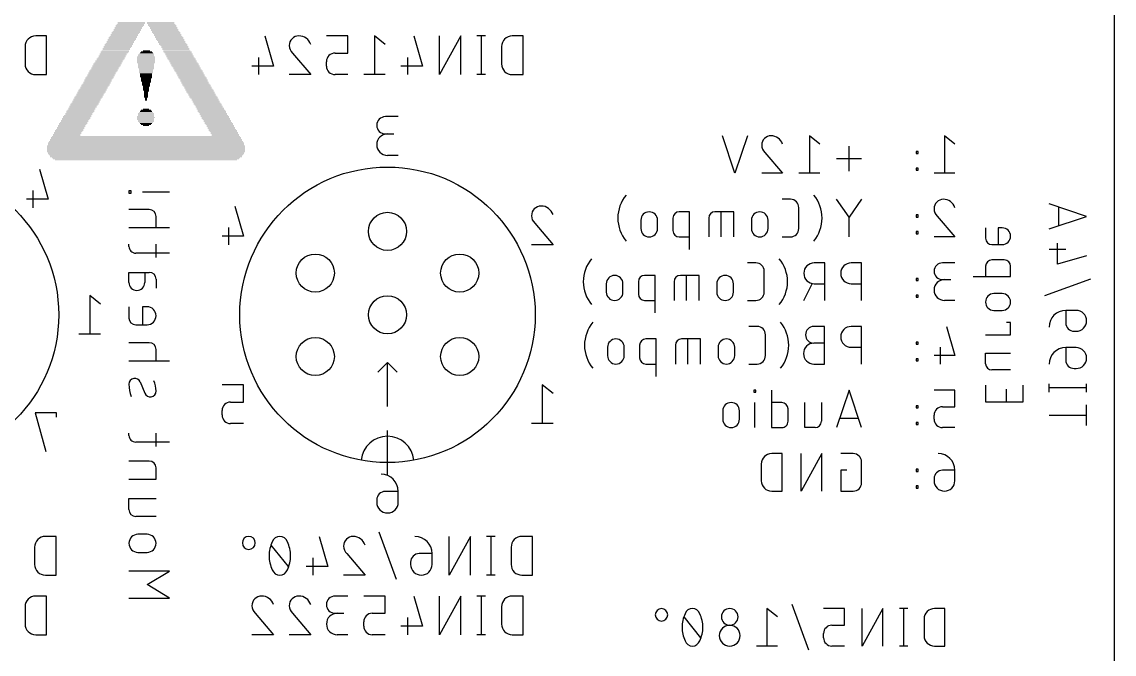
# Model space of a CAD drawing. Extents: x 0 to 83, y 0 to 84.2.
# Drawn here: x 37.15 to 83, y 21.76 to 48.29 of the extents above; entities that cross this region are included whole.
import ezdxf

# ---------------------------------------------------------------- set-up
doc = ezdxf.new("R2010")
doc.units = 0
for name, color, linetype in [('20', 30, 'CONTINUOUS'), ('22', 140, 'CONTINUOUS'), ('26', 253, 'CONTINUOUS')]:
    doc.layers.add(name, color=color, linetype=linetype)

# ---------------------------------------------------------------- blocks, each defined once
blk = doc.blocks.new('RECT')
blk.add_solid([(-0.5, -0.5), (0.5, -0.5), (-0.5, 0.5), (0.5, 0.5)])

msp = doc.modelspace()

# ---------------------------------------------------------------- linework, layer by layer
at = {"layer": '20'}
msp.add_line((83, 74), (83, 0), dxfattribs=at)
for centre in [(52.5, 39.5), (49.469, 37.75), (55.531, 37.75), (52.5, 36), (49.469, 34.25), (55.531, 34.25)]:
    msp.add_circle(centre, 0.8, dxfattribs=at)
at = {"layer": '22'}
for p, q in [((52.9516, 44.3128), (52.4097, 44.3128)), ((52.4097, 43.5903), (52.7709, 43.5903)), ((52.9516, 42.6872), (52.5, 42.6872)), ((37.8903, 42.1128), (38.2516, 40.8484)), ((38.2516, 40.8484), (37.3484, 40.8484)), ((37.6194, 41.2097), (37.6194, 40.4872)), ((46.0953, 40.5628), (46.4566, 39.2984)), ((45.8244, 39.6597), (45.8244, 38.9372)), ((58.6789, 39.8403), (59.4466, 38.9372)), ((46.4566, 39.2984), (45.5534, 39.2984)), ((59.4466, 38.9372), (58.5434, 38.9372)), ((40.4516, 36.4516), (40, 36.8128)), ((40, 36.8128), (40, 35.1872)), ((40.4516, 35.1872), (39.5484, 35.1872)), ((52.5, 34), (52.1, 33.6)), ((52.5, 32.15), (52.5, 34)), ((52.5, 34), (52.9, 33.6)), ((46.4566, 33.0628), (45.5534, 33.0628)), ((46.4566, 32.3403), (46.4566, 33.0628)), ((59.4466, 32.7016), (58.995, 33.0628)), ((58.995, 33.0628), (58.995, 31.4372)), ((45.9147, 32.3403), (46.4566, 32.3403)), ((38.6116, 31.8928), (37.7084, 31.8928)), ((37.7084, 31.8928), (38.16, 30.2672)), ((38.6116, 31.7122), (38.6116, 31.8928)), ((45.5534, 31.7984), (45.5534, 31.9791)), ((46.4566, 31.4372), (45.9147, 31.4372)), ((59.4466, 31.4372), (58.5434, 31.4372)), ((52.5, 29.3), (52.5, 31.15)), ((52.9516, 28.5903), (52.4097, 28.5903)), ((52.9516, 28.1388), (52.9516, 28.5903)), ((52.0484, 28.2291), (52.0484, 28.1388))]:
    msp.add_line(p, q, dxfattribs=at)
for centre in [(32.5, 36), (52.5, 36)]:
    msp.add_circle(centre, 6.2, dxfattribs=at)
for centre, radius, start, end in [((52.4097, 43.9516), 0.3612, 90, 270), ((52.5, 43.1388), 0.4516, 90, 270), ((58.9498, 40.1564), 0.4064, 90, 180), ((58.9498, 40.0407), 0.5221, 17.9446, 90.0001), ((58.98, 40.1564), 0.4365, 180.0001, 226.3965), ((45.9147, 31.9791), 0.3612, 90, 180), ((45.9147, 31.7984), 0.3612, 180, 270), ((52.5, 29.8), 1.1045, 5.1944, 174.8056), ((52.2291, 28.5903), 0.7225, 0, 90), ((52.4097, 28.2291), 0.3612, 90, 180), ((52.5, 28.1388), 0.4516, 180, 0)]:
    msp.add_arc(centre, radius, start, end, dxfattribs=at)
at = {"layer": '26'}
for p, q in [((38.188, 47.7018), (37.7365, 47.7018)), ((38.188, 46.0762), (38.188, 47.7018)), ((47.3539, 47.7018), (47.7151, 46.4374)), ((50.8413, 47.7018), (49.9382, 47.7018)), ((50.8413, 46.9793), (50.8413, 47.7018)), ((52.4045, 47.3406), (51.9529, 47.7018)), ((51.9529, 47.7018), (51.9529, 46.0762)), ((53.6063, 47.7018), (53.9676, 46.4374)), ((55.5828, 47.7018), (54.6797, 46.0762)), ((54.6797, 46.0762), (54.6797, 47.7018)), ((55.5828, 46.0762), (55.5828, 47.7018)), ((56.6145, 47.7018), (56.2532, 47.7018)), ((56.4339, 47.7018), (56.4339, 46.0762)), ((58.188, 47.7018), (57.7365, 47.7018)), ((58.188, 46.0762), (58.188, 47.7018)), ((37.2849, 47.2502), (37.2849, 46.5278)), ((57.2849, 47.2502), (57.2849, 46.5278)), ((47.0829, 46.7987), (47.0829, 46.0762)), ((48.5106, 46.9793), (49.2782, 46.0762)), ((50.2995, 46.9793), (50.8413, 46.9793)), ((53.3354, 46.7987), (53.3354, 46.0762)), ((47.7151, 46.4374), (46.812, 46.4374)), ((49.9382, 46.4374), (49.9382, 46.6181)), ((53.9676, 46.4374), (53.0645, 46.4374)), ((37.7365, 46.0762), (38.188, 46.0762)), ((49.2782, 46.0762), (48.3751, 46.0762)), ((50.8413, 46.0762), (50.2995, 46.0762)), ((52.4045, 46.0762), (51.5014, 46.0762)), ((56.6145, 46.0762), (56.2532, 46.0762)), ((57.7365, 46.0762), (58.188, 46.0762)), ((67.0799, 41.9366), (66.555, 43.5114)), ((67.0799, 41.9366), (66.555, 43.5114)), ((67.6048, 43.5114), (67.0799, 41.9366)), ((67.6048, 43.5114), (67.0799, 41.9366)), ((70.6436, 43.1614), (70.2061, 43.5114)), ((70.2061, 43.5114), (70.2061, 41.9366)), ((70.6436, 43.1614), (70.2061, 43.5114)), ((70.2061, 43.5114), (70.2061, 41.9366)), ((76.3137, 43.1614), (75.8763, 43.5114)), ((75.8763, 43.5114), (75.8763, 41.9366)), ((68.3368, 42.8115), (69.0805, 41.9366)), ((68.3368, 42.8115), (69.0805, 41.9366)), ((71.8735, 42.0241), (71.8735, 43.074)), ((71.8735, 42.0241), (71.8735, 43.074)), ((74.7737, 42.8552), (74.6863, 42.8552)), ((74.6863, 42.8552), (74.6863, 42.7677)), ((74.6863, 42.7677), (74.7737, 42.7677)), ((74.7737, 42.7677), (74.7737, 42.8552)), ((72.3984, 42.549), (71.3485, 42.549)), ((72.3984, 42.549), (71.3485, 42.549)), ((69.0805, 41.9366), (68.2056, 41.9366)), ((69.0805, 41.9366), (68.2056, 41.9366)), ((70.6436, 41.9366), (69.7687, 41.9366)), ((70.6436, 41.9366), (69.7687, 41.9366)), ((74.7737, 42.1553), (74.6863, 42.1553)), ((74.6863, 42.1553), (74.6863, 42.0678)), ((74.6863, 42.0678), (74.7737, 42.0678)), ((74.7737, 42.0678), (74.7737, 42.1553)), ((76.3137, 41.9366), (75.4389, 41.9366)), ((41.7436, 41.2001), (41.6491, 41.2001)), ((41.6491, 41.2001), (41.6491, 41.1056)), ((41.6491, 41.1056), (41.7436, 41.1056)), ((41.7436, 41.1056), (41.7436, 41.2001)), ((42.2164, 41.1528), (43.3509, 41.1528)), ((69.4126, 40.8444), (69.0627, 40.8444)), ((69.4126, 40.8444), (69.0627, 40.8444)), ((71.8735, 40.1007), (71.3485, 40.8444)), ((71.8735, 40.1007), (71.3485, 40.8444)), ((72.3984, 40.8444), (71.8735, 40.1007)), ((72.3984, 40.8444), (71.8735, 40.1007)), ((42.5, 40.4143), (41.6491, 40.4143)), ((69.7626, 39.6196), (69.7626, 40.4944)), ((69.7626, 39.6196), (69.7626, 40.4944)), ((81.8434, 40.1246), (80.2686, 40.6495)), ((81.8434, 40.1246), (80.2686, 40.6495)), ((80.6623, 40.5183), (80.6623, 39.7309)), ((80.6623, 40.5183), (80.6623, 39.7309)), ((42.7836, 39.658), (42.7836, 40.1307)), ((63.1348, 39.9695), (63.1348, 39.6196)), ((63.1348, 39.9695), (63.1348, 39.6196)), ((63.8347, 39.6196), (63.8347, 39.9695)), ((63.8347, 39.6196), (63.8347, 39.9695)), ((64.4807, 40.057), (64.4807, 39.5321)), ((64.4807, 40.057), (64.4807, 39.5321)), ((65.1806, 40.3195), (64.7431, 40.3195)), ((65.1806, 40.3195), (64.7431, 40.3195)), ((65.1806, 38.7447), (65.1806, 40.3195)), ((65.1806, 38.7447), (65.1806, 40.3195)), ((65.9818, 40.057), (65.9818, 39.2696)), ((65.9818, 40.057), (65.9818, 39.2696)), ((67.0317, 40.3195), (66.2443, 40.3195)), ((67.0317, 40.3195), (66.2443, 40.3195)), ((66.5068, 39.2696), (66.5068, 40.3195)), ((66.5068, 39.2696), (66.5068, 40.3195)), ((67.0317, 39.2696), (67.0317, 40.3195)), ((67.0317, 39.2696), (67.0317, 40.3195)), ((67.772, 39.9695), (67.772, 39.6196)), ((67.772, 39.9695), (67.772, 39.6196)), ((68.4719, 39.6196), (68.4719, 39.9695)), ((68.4719, 39.6196), (68.4719, 39.9695)), ((71.8735, 39.2696), (71.8735, 40.1007)), ((71.8735, 39.2696), (71.8735, 40.1007)), ((74.7737, 40.1882), (74.6863, 40.1882)), ((74.6863, 40.1882), (74.6863, 40.1007)), ((74.6863, 40.1007), (74.7737, 40.1007)), ((74.7737, 40.1007), (74.7737, 40.1882)), ((75.5701, 40.1445), (76.3137, 39.2696)), ((80.2686, 39.5997), (81.8434, 40.1246)), ((80.2686, 39.5997), (81.8434, 40.1246)), ((41.6491, 39.658), (43.3509, 39.658)), ((74.7737, 39.4883), (74.6863, 39.4883)), ((74.6863, 39.4883), (74.6863, 39.4008)), ((74.7737, 39.4008), (74.7737, 39.4883)), ((77.6016, 39.6484), (77.6016, 39.211)), ((77.6016, 39.6484), (77.6016, 39.211)), ((78.3015, 39.6484), (78.1265, 39.6484)), ((78.1265, 39.6484), (78.1265, 38.9485)), ((78.3015, 39.6484), (78.1265, 39.6484)), ((78.1265, 39.6484), (78.1265, 38.9485)), ((64.7431, 39.2696), (65.1806, 39.2696)), ((64.7431, 39.2696), (65.1806, 39.2696)), ((69.0627, 39.2696), (69.4126, 39.2696)), ((69.0627, 39.2696), (69.4126, 39.2696)), ((74.6863, 39.4008), (74.7737, 39.4008)), ((76.3137, 39.2696), (75.4389, 39.2696)), ((80.6186, 38.124), (80.6186, 38.9989)), ((80.6186, 38.124), (80.6186, 38.9989)), ((41.6491, 38.8707), (41.6491, 38.9652)), ((43.3509, 38.5871), (41.9327, 38.5871)), ((42.7836, 38.398), (42.7836, 38.9652)), ((77.8641, 38.9485), (78.3015, 38.9485)), ((77.8641, 38.9485), (78.3015, 38.9485)), ((80.9685, 38.7364), (80.2686, 38.7364)), ((80.9685, 38.7364), (80.2686, 38.7364)), ((67.9624, 38.1774), (67.6124, 38.1774)), ((67.9624, 38.1774), (67.6124, 38.1774)), ((70.8496, 38.1774), (70.4122, 38.1774)), ((70.8496, 38.1774), (70.4122, 38.1774)), ((70.8496, 36.6026), (70.8496, 38.1774)), ((70.8496, 36.6026), (70.8496, 38.1774)), ((72.3984, 38.1774), (71.961, 38.1774)), ((72.3984, 38.1774), (71.961, 38.1774)), ((72.3984, 36.6026), (72.3984, 38.1774)), ((72.3984, 36.6026), (72.3984, 38.1774)), ((76.3137, 38.1774), (75.7888, 38.1774)), ((78.389, 38.3025), (77.8641, 38.3025)), ((78.389, 38.3025), (77.8641, 38.3025)), ((81.8434, 38.474), (80.6186, 38.124)), ((81.8434, 38.474), (80.6186, 38.124)), ((41.6491, 37.3556), (41.6491, 37.781)), ((41.6491, 37.781), (42.5, 37.781)), ((42.3109, 37.781), (42.3109, 37.3556)), ((63.7303, 37.6525), (63.2929, 37.6525)), ((63.7303, 37.6525), (63.2929, 37.6525)), ((63.7303, 36.0777), (63.7303, 37.6525)), ((63.7303, 36.0777), (63.7303, 37.6525)), ((65.5814, 37.6525), (64.794, 37.6525)), ((65.5814, 37.6525), (64.794, 37.6525)), ((65.0565, 36.6026), (65.0565, 37.6525)), ((65.0565, 36.6026), (65.0565, 37.6525)), ((65.5814, 36.6026), (65.5814, 37.6525)), ((65.5814, 36.6026), (65.5814, 37.6525)), ((68.3123, 36.9526), (68.3123, 37.8274)), ((68.3123, 36.9526), (68.3123, 37.8274)), ((77.0767, 37.6026), (78.6515, 37.6026)), ((77.0767, 37.6026), (78.6515, 37.6026)), ((77.6016, 38.0401), (77.6016, 37.6026)), ((77.6016, 38.0401), (77.6016, 37.6026)), ((78.6515, 37.6026), (78.6515, 38.0401)), ((78.6515, 37.6026), (78.6515, 38.0401)), ((42.7836, 37.4974), (42.7836, 37.1192)), ((61.6845, 37.3025), (61.6845, 36.9526)), ((61.6845, 37.3025), (61.6845, 36.9526)), ((62.3844, 36.9526), (62.3844, 37.3025)), ((62.3844, 36.9526), (62.3844, 37.3025)), ((63.0304, 37.39), (63.0304, 36.8651)), ((63.0304, 37.39), (63.0304, 36.8651)), ((64.5316, 37.39), (64.5316, 36.6026)), ((64.5316, 37.39), (64.5316, 36.6026)), ((66.3218, 37.3025), (66.3218, 36.9526)), ((66.3218, 37.3025), (66.3218, 36.9526)), ((67.0217, 36.9526), (67.0217, 37.3025)), ((67.0217, 36.9526), (67.0217, 37.3025)), ((69.9748, 36.6026), (70.3247, 37.3025)), ((69.9748, 36.6026), (70.3247, 37.3025)), ((70.4122, 37.3025), (70.8496, 37.3025)), ((70.4122, 37.3025), (70.8496, 37.3025)), ((71.961, 37.3025), (72.3984, 37.3025)), ((71.961, 37.3025), (72.3984, 37.3025)), ((74.7737, 37.5212), (74.6863, 37.5212)), ((74.6863, 37.5212), (74.6863, 37.4337)), ((74.6863, 37.4337), (74.7737, 37.4337)), ((74.7737, 37.4337), (74.7737, 37.5212)), ((75.7888, 37.4775), (76.1388, 37.4775)), ((80.0936, 36.8047), (82.0184, 37.5046)), ((80.0936, 36.8047), (82.0184, 37.5046)), ((74.7737, 36.8213), (74.6863, 36.8213)), ((74.6863, 36.8213), (74.6863, 36.7338)), ((74.6863, 36.7338), (74.7737, 36.7338)), ((74.7737, 36.7338), (74.7737, 36.8213)), ((78.3015, 36.8869), (77.9516, 36.8869)), ((78.3015, 36.8869), (77.9516, 36.8869)), ((41.6491, 36.3384), (41.6491, 35.8657)), ((42.4055, 36.3384), (42.2164, 36.3384)), ((42.2164, 36.3384), (42.2164, 35.582)), ((63.2929, 36.6026), (63.7303, 36.6026)), ((63.2929, 36.6026), (63.7303, 36.6026)), ((67.6124, 36.6026), (67.9624, 36.6026)), ((67.6124, 36.6026), (67.9624, 36.6026)), ((76.3137, 36.6026), (75.8763, 36.6026)), ((77.9516, 36.187), (78.3015, 36.187)), ((77.9516, 36.187), (78.3015, 36.187)), ((80.9685, 36.1853), (80.9685, 35.6604)), ((81.406, 36.1853), (80.9685, 36.1853)), ((80.9685, 36.1853), (80.9685, 35.6604)), ((81.406, 36.1853), (80.9685, 36.1853)), ((41.9327, 35.582), (42.4055, 35.582)), ((68.0145, 35.5104), (67.6645, 35.5104)), ((68.0145, 35.5104), (67.6645, 35.5104)), ((70.8353, 35.5104), (70.3978, 35.5104)), ((70.8353, 35.5104), (70.3978, 35.5104)), ((70.8353, 33.9356), (70.8353, 35.5104)), ((70.8353, 33.9356), (70.8353, 35.5104)), ((72.3984, 35.5104), (71.961, 35.5104)), ((72.3984, 35.5104), (71.961, 35.5104)), ((72.3984, 33.9356), (72.3984, 35.5104)), ((72.3984, 33.9356), (72.3984, 35.5104)), ((75.9638, 35.5104), (76.3137, 34.2856)), ((78.6515, 35.6801), (78.4765, 35.6801)), ((78.6515, 35.6801), (78.4765, 35.6801)), ((78.6515, 35.1551), (78.6515, 35.6801)), ((78.6515, 35.1551), (78.6515, 35.6801)), ((81.3185, 35.3104), (81.406, 35.3104)), ((81.3185, 35.3104), (81.406, 35.3104)), ((63.7824, 34.9855), (63.345, 34.9855)), ((63.7824, 34.9855), (63.345, 34.9855)), ((63.7824, 33.4107), (63.7824, 34.9855)), ((63.7824, 33.4107), (63.7824, 34.9855)), ((65.6335, 34.9855), (64.8461, 34.9855)), ((65.6335, 34.9855), (64.8461, 34.9855)), ((65.1086, 33.9356), (65.1086, 34.9855)), ((65.1086, 33.9356), (65.1086, 34.9855)), ((65.6335, 33.9356), (65.6335, 34.9855)), ((65.6335, 33.9356), (65.6335, 34.9855)), ((68.3644, 34.2856), (68.3644, 35.1604)), ((68.3644, 34.2856), (68.3644, 35.1604)), ((74.7737, 34.8542), (74.6863, 34.8542)), ((74.6863, 34.8542), (74.6863, 34.7667)), ((74.7737, 34.7667), (74.7737, 34.8542)), ((77.6016, 35.1551), (78.6515, 35.1551)), ((77.6016, 35.1551), (78.6515, 35.1551)), ((42.5, 34.8308), (41.6491, 34.8308)), ((42.7836, 34.0745), (42.7836, 34.5472)), ((61.7366, 34.6355), (61.7366, 34.2856)), ((61.7366, 34.6355), (61.7366, 34.2856)), ((62.4365, 34.2856), (62.4365, 34.6355)), ((62.4365, 34.2856), (62.4365, 34.6355)), ((63.0825, 34.723), (63.0825, 34.1981)), ((63.0825, 34.723), (63.0825, 34.1981)), ((64.5837, 34.723), (64.5837, 33.9356)), ((64.5837, 34.723), (64.5837, 33.9356)), ((66.3739, 34.6355), (66.3739, 34.2856)), ((66.3739, 34.6355), (66.3739, 34.2856)), ((67.0738, 34.2856), (67.0738, 34.6355)), ((67.0738, 34.2856), (67.0738, 34.6355)), ((70.8353, 34.8105), (70.3978, 34.8105)), ((70.8353, 34.8105), (70.3978, 34.8105)), ((71.961, 34.6355), (72.3984, 34.6355)), ((71.961, 34.6355), (72.3984, 34.6355)), ((74.6863, 34.7667), (74.7737, 34.7667)), ((75.7013, 34.6355), (75.7013, 33.9356)), ((80.9685, 34.6222), (80.9685, 34.0972)), ((81.406, 34.6222), (80.9685, 34.6222)), ((80.9685, 34.6222), (80.9685, 34.0972)), ((81.406, 34.6222), (80.9685, 34.6222)), ((41.6491, 34.0745), (43.3509, 34.0745)), ((63.345, 33.9356), (63.7824, 33.9356)), ((63.345, 33.9356), (63.7824, 33.9356)), ((67.6645, 33.9356), (68.0145, 33.9356)), ((67.6645, 33.9356), (68.0145, 33.9356)), ((70.3978, 33.9356), (70.8353, 33.9356)), ((70.3978, 33.9356), (70.8353, 33.9356)), ((74.7737, 34.1543), (74.6863, 34.1543)), ((74.6863, 34.1543), (74.6863, 34.0668)), ((74.6863, 34.0668), (74.7737, 34.0668)), ((74.7737, 34.0668), (74.7737, 34.1543)), ((76.3137, 34.2856), (75.4389, 34.2856)), ((77.6016, 33.9485), (77.6016, 34.3859)), ((77.6016, 34.3859), (78.6515, 34.3859)), ((77.6016, 33.9485), (77.6016, 34.3859)), ((77.6016, 34.3859), (78.6515, 34.3859)), ((78.6515, 33.686), (77.8641, 33.686)), ((78.6515, 33.686), (77.8641, 33.686)), ((81.3185, 33.7473), (81.406, 33.7473)), ((81.3185, 33.7473), (81.406, 33.7473)), ((42.1218, 33.1815), (42.3109, 32.7088)), ((77.6016, 33.0515), (77.6016, 32.3516)), ((77.6016, 33.0515), (77.6016, 32.3516)), ((79.1764, 32.3516), (79.1764, 33.0515)), ((79.1764, 32.3516), (79.1764, 33.0515)), ((80.2686, 32.7592), (80.2686, 33.1092)), ((80.2686, 32.7592), (80.2686, 33.1092)), ((81.8434, 32.7592), (81.8434, 33.1092)), ((81.8434, 32.7592), (81.8434, 33.1092)), ((67.9573, 32.8434), (67.8698, 32.8434)), ((67.8698, 32.8434), (67.8698, 32.7559)), ((67.9573, 32.8434), (67.8698, 32.8434)), ((67.8698, 32.8434), (67.8698, 32.7559)), ((67.8698, 32.7559), (67.9573, 32.7559)), ((67.8698, 32.7559), (67.9573, 32.7559)), ((67.9573, 32.7559), (67.9573, 32.8434)), ((67.9573, 32.7559), (67.9573, 32.8434)), ((68.6145, 32.8434), (68.6145, 31.2686)), ((68.6145, 32.8434), (68.6145, 31.2686)), ((71.8735, 32.8434), (71.3485, 31.2686)), ((71.8735, 32.8434), (71.3485, 31.2686)), ((72.3984, 31.2686), (71.8735, 32.8434)), ((72.3984, 31.2686), (71.8735, 32.8434)), ((76.3137, 32.8434), (75.4389, 32.8434)), ((76.3137, 32.1435), (76.3137, 32.8434)), ((78.4765, 32.3516), (78.4765, 32.8765)), ((78.4765, 32.3516), (78.4765, 32.8765)), ((81.8434, 32.9342), (80.2686, 32.9342)), ((81.8434, 32.9342), (80.2686, 32.9342)), ((67.9136, 31.2686), (67.9136, 32.3185)), ((67.9136, 31.2686), (67.9136, 32.3185)), ((69.0519, 32.3185), (68.6145, 32.3185)), ((69.0519, 32.3185), (68.6145, 32.3185)), ((70.0125, 31.2686), (70.0125, 32.3185)), ((70.0125, 31.2686), (70.0125, 32.3185)), ((70.7124, 32.3185), (70.7124, 31.5311)), ((70.7124, 32.3185), (70.7124, 31.5311)), ((74.7737, 32.1872), (74.6863, 32.1872)), ((74.6863, 32.1872), (74.6863, 32.0997)), ((74.6863, 32.0997), (74.7737, 32.0997)), ((74.7737, 32.0997), (74.7737, 32.1872)), ((75.7888, 32.1435), (76.3137, 32.1435)), ((77.6016, 32.3516), (79.1764, 32.3516)), ((77.6016, 32.3516), (79.1764, 32.3516)), ((81.8434, 31.3505), (81.8434, 32.2254)), ((81.8434, 31.3505), (81.8434, 32.2254)), ((66.5736, 31.9685), (66.5736, 31.6186)), ((66.5736, 31.9685), (66.5736, 31.6186)), ((67.2735, 31.6186), (67.2735, 31.9685)), ((67.2735, 31.6186), (67.2735, 31.9685)), ((69.3144, 31.5311), (69.3144, 32.056)), ((69.3144, 31.5311), (69.3144, 32.056)), ((71.4798, 31.6623), (72.2672, 31.6623)), ((71.4798, 31.6623), (72.2672, 31.6623)), ((75.4389, 31.6186), (75.4389, 31.7935)), ((80.2686, 31.7879), (81.8434, 31.7879)), ((80.2686, 31.7879), (81.8434, 31.7879)), ((68.6145, 31.2686), (69.0519, 31.2686)), ((68.6145, 31.2686), (69.0519, 31.2686)), ((70.4499, 31.2686), (70.0125, 31.2686)), ((70.4499, 31.2686), (70.0125, 31.2686)), ((74.7737, 31.4873), (74.6863, 31.4873)), ((74.6863, 31.4873), (74.6863, 31.3998)), ((74.6863, 31.3998), (74.7737, 31.3998)), ((74.7737, 31.3998), (74.7737, 31.4873)), ((76.3137, 31.2686), (75.7888, 31.2686)), ((41.6491, 30.9422), (41.6491, 31.0367)), ((42.7836, 30.4694), (42.7836, 31.0367)), ((43.3509, 30.6585), (41.9327, 30.6585)), ((42.5, 29.8615), (41.6491, 29.8615)), ((69.0637, 30.1764), (68.6263, 30.1764)), ((69.0637, 30.1764), (68.6263, 30.1764)), ((69.0637, 28.6016), (69.0637, 30.1764)), ((69.0637, 28.6016), (69.0637, 30.1764)), ((70.7311, 30.1764), (69.8562, 28.6016)), ((69.8562, 28.6016), (69.8562, 30.1764)), ((70.7311, 30.1764), (69.8562, 28.6016)), ((69.8562, 28.6016), (69.8562, 30.1764)), ((70.7311, 28.6016), (70.7311, 30.1764)), ((70.7311, 28.6016), (70.7311, 30.1764)), ((72.0484, 30.1764), (71.5235, 30.1764)), ((72.0484, 30.1764), (71.5235, 30.1764)), ((72.3984, 28.9516), (72.3984, 29.8264)), ((72.3984, 28.9516), (72.3984, 29.8264)), ((42.7836, 29.1052), (42.7836, 29.5779)), ((68.1889, 29.739), (68.1889, 29.039)), ((68.1889, 29.739), (68.1889, 29.039)), ((71.786, 29.4765), (71.5235, 29.4765)), ((71.5235, 29.4765), (71.5235, 28.6016)), ((71.786, 29.4765), (71.5235, 29.4765)), ((71.5235, 29.4765), (71.5235, 28.6016)), ((74.7737, 29.5202), (74.6863, 29.5202)), ((74.6863, 29.5202), (74.6863, 29.4327)), ((74.6863, 29.4327), (74.7737, 29.4327)), ((74.7737, 29.4327), (74.7737, 29.5202)), ((76.3137, 29.4765), (75.7888, 29.4765)), ((76.3137, 29.039), (76.3137, 29.4765)), ((41.6491, 29.1052), (42.7836, 29.1052)), ((75.4389, 29.1265), (75.4389, 29.039)), ((68.6263, 28.6016), (69.0637, 28.6016)), ((68.6263, 28.6016), (69.0637, 28.6016)), ((71.5235, 28.6016), (72.0484, 28.6016)), ((71.5235, 28.6016), (72.0484, 28.6016)), ((74.7737, 28.8203), (74.6863, 28.8203)), ((74.6863, 28.8203), (74.6863, 28.7328)), ((74.6863, 28.7328), (74.7737, 28.7328)), ((74.7737, 28.7328), (74.7737, 28.8203)), ((41.6491, 27.8254), (41.6491, 28.2982)), ((41.6491, 28.2982), (42.7836, 28.2982)), ((42.7836, 27.5418), (41.9327, 27.5418)), ((38.5927, 26.7018), (38.1411, 26.7018)), ((38.5927, 25.0762), (38.5927, 26.7018)), ((42.4055, 26.7906), (42.0273, 26.7906)), ((49.6343, 26.7018), (49.9955, 25.4374)), ((52.8751, 24.8956), (52.1527, 26.8824)), ((55.9875, 26.7018), (55.0844, 25.0762)), ((55.0844, 25.0762), (55.0844, 26.7018)), ((55.9875, 25.0762), (55.9875, 26.7018)), ((57.0192, 26.7018), (56.6579, 26.7018)), ((56.8385, 26.7018), (56.8385, 25.0762)), ((58.5927, 26.7018), (58.1411, 26.7018)), ((58.5927, 25.0762), (58.5927, 26.7018)), ((37.6896, 26.2502), (37.6896, 25.5278)), ((48.3421, 25.4374), (47.6196, 26.3406)), ((57.6896, 26.2502), (57.6896, 25.5278)), ((42.0273, 26.0343), (42.4055, 26.0343)), ((49.3633, 25.7987), (49.3633, 25.0762)), ((50.791, 25.9793), (51.5586, 25.0762)), ((54.3723, 25.9793), (53.8304, 25.9793)), ((54.3723, 25.5278), (54.3723, 25.9793)), ((43.3509, 25.2488), (41.6491, 25.2488)), ((42.4055, 24.6816), (43.3509, 25.2488)), ((49.9955, 25.4374), (49.0924, 25.4374)), ((53.4691, 25.6181), (53.4691, 25.5278)), ((38.1411, 25.0762), (38.5927, 25.0762)), ((51.5586, 25.0762), (50.6555, 25.0762)), ((57.0192, 25.0762), (56.6579, 25.0762)), ((58.1411, 25.0762), (58.5927, 25.0762)), ((43.3509, 24.1143), (42.4055, 24.6816)), ((38.188, 24.2018), (37.7365, 24.2018)), ((38.188, 22.5762), (38.188, 24.2018)), ((41.6491, 24.1143), (43.3509, 24.1143)), ((50.8413, 24.2018), (50.2995, 24.2018)), ((52.4045, 24.2018), (51.5014, 24.2018)), ((52.4045, 23.4793), (52.4045, 24.2018)), ((53.6063, 24.2018), (53.9676, 22.9374)), ((55.5828, 24.2018), (54.6797, 22.5762)), ((54.6797, 22.5762), (54.6797, 24.2018)), ((55.5828, 22.5762), (55.5828, 24.2018)), ((56.6145, 24.2018), (56.2532, 24.2018)), ((56.4339, 24.2018), (56.4339, 22.5762)), ((58.188, 24.2018), (57.7365, 24.2018)), ((58.188, 22.5762), (58.188, 24.2018)), ((70.1837, 21.9266), (69.4838, 23.8514)), ((37.2849, 23.7502), (37.2849, 23.0278)), ((46.9475, 23.4793), (47.7151, 22.5762)), ((48.5106, 23.4793), (49.2782, 22.5762)), ((50.2995, 23.4793), (50.6607, 23.4793)), ((51.8626, 23.4793), (52.4045, 23.4793)), ((57.2849, 23.7502), (57.2849, 23.0278)), ((68.8643, 23.3264), (68.4269, 23.6764)), ((68.4269, 23.6764), (68.4269, 22.1016)), ((71.678, 23.6764), (70.8031, 23.6764)), ((71.678, 22.9765), (71.678, 23.6764)), ((73.2932, 23.6764), (72.4183, 22.1016)), ((72.4183, 22.1016), (72.4183, 23.6764)), ((73.2932, 22.1016), (73.2932, 23.6764)), ((74.3333, 23.6764), (73.9834, 23.6764)), ((74.1584, 23.6764), (74.1584, 22.1016)), ((75.8984, 23.6764), (75.461, 23.6764)), ((75.8984, 22.1016), (75.8984, 23.6764)), ((51.5014, 22.9374), (51.5014, 23.1181)), ((53.9676, 22.9374), (53.0645, 22.9374)), ((53.3354, 23.2987), (53.3354, 22.5762)), ((65.6506, 22.4516), (64.9507, 23.3264)), ((71.153, 22.9765), (71.678, 22.9765)), ((75.0235, 23.239), (75.0235, 22.539)), ((37.7365, 22.5762), (38.188, 22.5762)), ((47.7151, 22.5762), (46.812, 22.5762)), ((49.2782, 22.5762), (48.3751, 22.5762)), ((50.8413, 22.5762), (50.3898, 22.5762)), ((52.4045, 22.5762), (51.8626, 22.5762)), ((56.6145, 22.5762), (56.2532, 22.5762)), ((57.7365, 22.5762), (58.188, 22.5762)), ((70.8031, 22.4516), (70.8031, 22.6265)), ((68.8643, 22.1016), (67.9895, 22.1016)), ((71.678, 22.1016), (71.153, 22.1016)), ((74.3333, 22.1016), (73.9834, 22.1016)), ((75.461, 22.1016), (75.8984, 22.1016))]:
    msp.add_line(p, q, dxfattribs=at)
for centre, radius, start, end in [((37.7365, 47.2502), 0.4516, 90, 180), ((48.7815, 47.2954), 0.4064, 90, 180), ((48.7815, 47.1797), 0.5221, 17.9446, 90.0001), ((57.7365, 47.2502), 0.4516, 90, 180), ((48.8116, 47.2954), 0.4365, 180.0001, 226.3965), ((50.2995, 46.6181), 0.3612, 90, 180), ((37.7365, 46.5278), 0.4516, 180, 270), ((50.2995, 46.4374), 0.3612, 180, 270), ((57.7365, 46.5278), 0.4516, 180, 270), ((68.6284, 43.1177), 0.4229, 179.9999, 226.3974), ((68.6284, 43.1177), 0.4229, 179.9999, 226.3974), ((68.5993, 43.1177), 0.3937, 90, 180), ((68.5993, 43.1177), 0.3937, 90, 180), ((68.5993, 43.0056), 0.5058, 17.945, 90), ((68.5993, 43.0056), 0.5058, 17.945, 90), ((63.6661, 40.057), 1.4982, 140.0339, 180), ((63.6661, 40.057), 1.4982, 140.0339, 180), ((69.4126, 40.4944), 0.35, 360, 89.999), ((69.4126, 40.4944), 0.35, 360, 89.999), ((69.2432, 40.057), 1.4983, 0, 39.966), ((69.2432, 40.057), 1.4983, 0, 39.966), ((75.8325, 40.4507), 0.3937, 90, 180), ((75.8325, 40.3386), 0.5058, 17.945, 90), ((42.5, 40.1307), 0.2836, 0, 90), ((75.8617, 40.4507), 0.4229, 179.9999, 226.3974), ((63.6661, 40.057), 1.4982, 180, 219.9661), ((63.6661, 40.057), 1.4982, 180, 219.9661), ((63.4847, 39.9695), 0.35, 0, 180), ((63.4847, 39.9695), 0.35, 0, 180), ((64.7431, 40.057), 0.2625, 90, 179.9993), ((64.7431, 40.057), 0.2625, 90, 179.9993), ((66.2443, 40.057), 0.2625, 90, 179.9993), ((66.2443, 40.057), 0.2625, 90, 179.9993), ((68.122, 39.9695), 0.35, 0, 180), ((68.122, 39.9695), 0.35, 0, 180), ((69.2432, 40.057), 1.4983, 320.034, 360), ((69.2432, 40.057), 1.4983, 320.034, 360), ((63.4847, 39.6196), 0.35, 180, 0), ((63.4847, 39.6196), 0.35, 180, 0), ((64.7431, 39.5321), 0.2625, 180, 270), ((64.7431, 39.5321), 0.2625, 180, 270), ((68.122, 39.6196), 0.35, 180, 0), ((68.122, 39.6196), 0.35, 180, 0), ((69.4126, 39.6196), 0.35, 270, 0.0005), ((69.4126, 39.6196), 0.35, 270, 0.0005), ((78.3015, 39.2985), 0.35, 270, 90), ((78.3015, 39.2985), 0.35, 270, 90), ((77.8641, 39.211), 0.2625, 180, 270), ((77.8641, 39.211), 0.2625, 180, 270), ((41.9327, 38.8707), 0.2836, 179.9994, 270), ((62.2159, 37.39), 1.4982, 140.0339, 180), ((62.2159, 37.39), 1.4982, 140.0339, 180), ((67.9623, 37.8274), 0.35, 360, 89.999), ((67.9623, 37.8274), 0.35, 360, 89.999), ((67.7929, 37.39), 1.4983, 0, 39.966), ((67.7929, 37.39), 1.4983, 0, 39.966), ((70.4122, 37.74), 0.4374, 90, 270), ((70.4122, 37.74), 0.4374, 90, 270), ((71.961, 37.74), 0.4374, 90, 270), ((71.961, 37.74), 0.4374, 90, 270), ((75.7888, 37.8274), 0.35, 90, 270), ((77.8641, 38.0401), 0.2625, 90, 179.9993), ((77.8641, 38.0401), 0.2625, 90, 179.9993), ((78.389, 38.0401), 0.2625, 0, 90), ((78.389, 38.0401), 0.2625, 0, 90), ((42.5, 37.4974), 0.2836, 0, 90), ((62.0345, 37.3025), 0.35, 0, 180), ((62.0345, 37.3025), 0.35, 0, 180), ((63.2929, 37.39), 0.2625, 90, 179.9993), ((63.2929, 37.39), 0.2625, 90, 179.9993), ((64.794, 37.39), 0.2625, 90, 179.9993), ((64.794, 37.39), 0.2625, 90, 179.9993), ((66.6717, 37.3025), 0.35, 0, 180), ((66.6717, 37.3025), 0.35, 0, 180), ((41.98, 37.3556), 0.3309, 180, 0), ((62.2159, 37.39), 1.4982, 180, 219.9661), ((62.2159, 37.39), 1.4982, 180, 219.9661), ((67.7929, 37.39), 1.4983, 320.034, 360), ((67.7929, 37.39), 1.4983, 320.034, 360), ((75.8763, 37.04), 0.4374, 90, 270), ((62.0345, 36.9526), 0.35, 180, 0), ((62.0345, 36.9526), 0.35, 180, 0), ((63.2929, 36.8651), 0.2625, 180, 270), ((63.2929, 36.8651), 0.2625, 180, 270), ((66.6717, 36.9526), 0.35, 180, 0), ((66.6717, 36.9526), 0.35, 180, 0), ((67.9624, 36.9526), 0.35, 270, 0.0005), ((67.9624, 36.9526), 0.35, 270, 0.0005), ((77.9516, 36.5369), 0.35, 90, 270), ((77.9516, 36.5369), 0.35, 90, 270), ((78.3015, 36.5369), 0.35, 270, 90), ((78.3015, 36.5369), 0.35, 270, 90), ((42.4055, 35.9602), 0.3782, 270, 90), ((41.9327, 35.8657), 0.2836, 180, 270), ((80.9685, 35.4854), 0.6999, 90, 180), ((80.9685, 35.4854), 0.6999, 90, 180), ((81.406, 35.7478), 0.4374, 270, 90), ((81.406, 35.7478), 0.4374, 270, 90), ((62.268, 34.723), 1.4982, 140.0339, 180), ((62.268, 34.723), 1.4982, 140.0339, 180), ((68.0144, 35.1604), 0.35, 360, 89.999), ((68.0144, 35.1604), 0.35, 360, 89.999), ((67.845, 34.723), 1.4983, 0, 39.966), ((67.845, 34.723), 1.4983, 0, 39.966), ((70.3978, 35.1604), 0.35, 90, 270), ((70.3978, 35.1604), 0.35, 90, 270), ((71.961, 35.073), 0.4374, 90, 270), ((71.961, 35.073), 0.4374, 90, 270), ((81.3185, 35.6604), 0.35, 180, 270), ((81.3185, 35.6604), 0.35, 180, 270), ((62.0866, 34.6355), 0.35, 0, 180), ((62.0866, 34.6355), 0.35, 0, 180), ((63.345, 34.723), 0.2625, 90, 179.9993), ((63.345, 34.723), 0.2625, 90, 179.9993), ((64.8461, 34.723), 0.2625, 90, 179.9993), ((64.8461, 34.723), 0.2625, 90, 179.9993), ((66.7238, 34.6355), 0.35, 0, 180), ((66.7238, 34.6355), 0.35, 0, 180), ((42.5, 34.5472), 0.2836, 0, 90), ((62.268, 34.723), 1.4982, 180, 219.9661), ((62.268, 34.723), 1.4982, 180, 219.9661), ((67.845, 34.723), 1.4983, 320.034, 360), ((67.845, 34.723), 1.4983, 320.034, 360), ((70.3978, 34.373), 0.4374, 90, 270), ((70.3978, 34.373), 0.4374, 90, 270), ((80.9685, 33.9222), 0.6999, 90, 180), ((80.9685, 33.9222), 0.6999, 90, 180), ((81.406, 34.1847), 0.4374, 270, 90), ((81.406, 34.1847), 0.4374, 270, 90), ((62.0866, 34.2856), 0.35, 180, 0), ((62.0866, 34.2856), 0.35, 180, 0), ((63.345, 34.1981), 0.2625, 180, 270), ((63.345, 34.1981), 0.2625, 180, 270), ((66.7238, 34.2856), 0.35, 180, 0), ((66.7238, 34.2856), 0.35, 180, 0), ((68.0145, 34.2856), 0.35, 270, 0.0005), ((68.0145, 34.2856), 0.35, 270, 0.0005), ((77.8641, 33.9485), 0.2625, 180, 270), ((77.8641, 33.9485), 0.2625, 180, 270), ((81.3185, 34.0972), 0.35, 180, 270), ((81.3185, 34.0972), 0.35, 180, 270), ((41.8942, 33.0904), 0.2451, 21.8014, 180.818), ((43.2523, 33.1098), 1.6033, 180.8181, 199.7915), ((41.71, 32.788), 1.0737, 0.8188, 24.2386), ((42.5385, 32.7998), 0.2451, 201.801, 0.8188), ((66.9236, 31.9685), 0.35, 0, 180), ((66.9236, 31.9685), 0.35, 0, 180), ((69.0519, 32.056), 0.2625, 0, 90), ((69.0519, 32.056), 0.2625, 0, 90), ((75.7888, 31.7935), 0.35, 90, 180), ((66.9236, 31.6186), 0.35, 180, 0), ((66.9236, 31.6186), 0.35, 180, 0), ((69.0519, 31.5311), 0.2625, 270, 0.0007), ((69.0519, 31.5311), 0.2625, 270, 0.0007), ((70.4499, 31.5311), 0.2625, 270.0007, 0), ((70.4499, 31.5311), 0.2625, 270.0007, 0), ((75.7888, 31.6186), 0.35, 180.0005, 270), ((41.9327, 30.9422), 0.2836, 179.9994, 270), ((42.5, 29.5779), 0.2836, 0, 90), ((68.6263, 29.739), 0.4374, 90, 180), ((68.6263, 29.739), 0.4374, 90, 180), ((72.0484, 29.8264), 0.35, 360, 89.999), ((72.0484, 29.8264), 0.35, 360, 89.999), ((75.6138, 29.4765), 0.6999, 0, 89.9995), ((75.7888, 29.1265), 0.35, 90, 180), ((68.6263, 29.039), 0.4374, 180, 270), ((68.6263, 29.039), 0.4374, 180, 270), ((72.0484, 28.9516), 0.35, 270, 0.0005), ((72.0484, 28.9516), 0.35, 270, 0.0005), ((75.8763, 29.039), 0.4374, 180, 0), ((41.9327, 27.8254), 0.2836, 180, 270), ((38.1411, 26.2502), 0.4516, 90, 180), ((42.0273, 26.4124), 0.3782, 90, 270), ((42.4055, 26.4124), 0.3782, 270, 90), ((46.6782, 26.4309), 0.2709, 0, 180), ((47.9808, 26.3676), 0.3342, 90, 161.0746), ((47.9808, 26.3677), 0.3342, 18.9244, 89.9999), ((51.0619, 26.2954), 0.4064, 90, 180), ((51.0619, 26.1797), 0.5221, 17.9446, 90.0001), ((53.6498, 25.9793), 0.7225, 0, 90), ((58.1411, 26.2502), 0.4516, 90, 180), ((46.6782, 26.4309), 0.2709, 180, 0), ((48.8689, 25.889), 1.3396, 154.0109, 180.0001), ((47.0928, 25.889), 1.3396, 360, 25.9891), ((51.092, 26.2954), 0.4365, 180.0001, 226.3965), ((48.8689, 25.889), 1.3396, 180, 205.9889), ((47.0928, 25.889), 1.3396, 334.0111, 360), ((53.8304, 25.6181), 0.3612, 90, 180), ((38.1411, 25.5278), 0.4516, 180, 270), ((47.9808, 25.4104), 0.3342, 198.9257, 269.9999), ((47.9808, 25.4104), 0.3342, 270, 341.075), ((53.9207, 25.5278), 0.4516, 180, 0), ((58.1411, 25.5278), 0.4516, 180, 270), ((37.7365, 23.7502), 0.4516, 90, 180), ((47.2184, 23.7954), 0.4064, 90, 180), ((47.2184, 23.6797), 0.5221, 17.9446, 90.0001), ((48.7815, 23.7954), 0.4064, 90, 180), ((48.7815, 23.6797), 0.5221, 17.9446, 90.0001), ((50.2995, 23.8406), 0.3612, 90, 270), ((57.7365, 23.7502), 0.4516, 90, 180), ((47.2485, 23.7954), 0.4365, 180.0001, 226.3965), ((48.8116, 23.7954), 0.4365, 180.0001, 226.3965), ((50.3898, 23.0278), 0.4516, 90, 270), ((51.8626, 23.1181), 0.3612, 90, 180), ((63.9981, 23.4139), 0.2625, 0, 180), ((63.9981, 23.4139), 0.2625, 180, 0), ((66.1609, 22.889), 1.2977, 154.0104, 180), ((65.3007, 23.3527), 0.3237, 90.0001, 161.0763), ((65.3007, 23.3527), 0.3237, 18.9242, 90), ((64.4403, 22.889), 1.2978, 0, 25.9889), ((66.8638, 23.3264), 0.35, 0, 180), ((75.461, 23.239), 0.4374, 90, 180), ((37.7365, 23.0278), 0.4516, 180, 270), ((51.8626, 22.9374), 0.3612, 180, 270), ((57.7365, 23.0278), 0.4516, 180, 270), ((66.8638, 22.539), 0.4374, 0, 180), ((66.8638, 23.3264), 0.35, 180, 0), ((71.153, 22.6265), 0.35, 90, 180), ((66.161, 22.889), 1.2977, 180.0001, 205.9894), ((64.4403, 22.889), 1.2978, 334.0112, 359.9999), ((66.8638, 22.539), 0.4374, 180, 0), ((75.461, 22.539), 0.4374, 180, 270), ((65.3007, 22.4253), 0.3237, 198.9244, 270), ((65.3007, 22.4253), 0.3237, 269.9999, 341.0752), ((71.153, 22.4516), 0.35, 180.0005, 270)]:
    msp.add_arc(centre, radius, start, end, dxfattribs=at)

# ---------------------------------------------------------------- block references
at = {"layer": '26', "yscale": 0.0424, "rotation": 180}
for p, xscale in [((41.6856, 48.1416), 1.1877), ((41.7068, 48.184), 1.1453), ((41.7492, 48.2688), 1.1453), ((41.7492, 48.2264), 1.1453), ((42.9793, 48.2688), 1.1453), ((42.9793, 48.2264), 1.1453), ((43.0217, 48.184), 1.1453), ((43.0429, 48.1416), 1.1877), ((41.4098, 47.675), 1.1453), ((41.4523, 47.7598), 1.1453), ((41.4523, 47.7174), 1.1453), ((41.5159, 47.8447), 1.1877), ((41.4947, 47.8023), 1.1453), ((41.5371, 47.8871), 1.1453), ((41.5795, 47.9719), 1.1453), ((41.5795, 47.9295), 1.1453), ((41.6219, 48.0568), 1.1453), ((41.6219, 48.0143), 1.1453), ((41.6643, 48.0992), 1.1453), ((43.0641, 48.0992), 1.1453), ((43.1066, 48.0568), 1.1453), ((43.1066, 48.0143), 1.1453), ((43.149, 47.9719), 1.1453), ((43.149, 47.9295), 1.1453), ((43.1914, 47.8871), 1.1453), ((43.2126, 47.8447), 1.1877), ((43.2338, 47.8023), 1.1453), ((43.2762, 47.7598), 1.1453), ((43.2762, 47.7174), 1.1453), ((43.3187, 47.675), 1.1453), ((41.1765, 47.2508), 1.1877), ((41.1553, 47.2084), 1.1453), ((41.1977, 47.2932), 1.1453), ((41.219, 47.3357), 1.1877), ((41.2402, 47.3781), 1.1453), ((41.2826, 47.4629), 1.1453), ((41.2826, 47.4205), 1.1453), ((41.3462, 47.5477), 1.1877), ((41.325, 47.5053), 1.1453), ((41.3886, 47.6326), 1.1877), ((41.3674, 47.5902), 1.1453), ((43.3399, 47.6326), 1.1877), ((43.3611, 47.5902), 1.1453), ((43.3823, 47.5477), 1.1877), ((43.4035, 47.5053), 1.1453), ((43.4459, 47.4629), 1.1453), ((43.4459, 47.4205), 1.1453), ((43.4883, 47.3781), 1.1453), ((43.5095, 47.3357), 1.1877), ((43.5307, 47.2932), 1.1453), ((43.5732, 47.2508), 1.1453), ((43.5732, 47.2084), 1.1453), ((40.9008, 46.7842), 1.1453), ((40.9432, 46.8691), 1.1453), ((40.9432, 46.8266), 1.1453), ((40.9857, 46.9539), 1.1453), ((40.9857, 46.9115), 1.1453), ((41.0493, 47.0387), 1.1877), ((41.0281, 46.9963), 1.1453), ((41.0705, 47.0811), 1.1453), ((41.1129, 47.166), 1.1453), ((41.1129, 47.1236), 1.1453), ((42.3642, 46.8266), 0.7635), ((42.3642, 46.7842), 0.7635), ((42.3642, 46.9115), 0.6787), ((42.3642, 46.8691), 0.6787), ((42.3855, 46.9539), 0.6363), ((42.3855, 46.9963), 0.5514), ((42.3855, 47.0387), 0.4666), ((42.3855, 47.0811), 0.2969), ((43.6156, 47.166), 1.1453), ((43.6156, 47.1236), 1.1453), ((43.658, 47.0811), 1.1453), ((43.6792, 47.0387), 1.1877), ((43.7004, 46.9963), 1.1453), ((43.7428, 46.9539), 1.1453), ((43.7428, 46.9115), 1.1453), ((43.7853, 46.8691), 1.1453), ((43.7853, 46.8266), 1.1453), ((43.8277, 46.7842), 1.1453), ((40.6463, 46.36), 1.1453), ((40.6463, 46.3176), 1.1453), ((40.7099, 46.4449), 1.1877), ((40.6887, 46.4025), 1.1453), ((40.7524, 46.5297), 1.1877), ((40.7312, 46.4873), 1.1453), ((40.7736, 46.5721), 1.1453), ((40.816, 46.657), 1.1453), ((40.816, 46.6145), 1.1453), ((40.8796, 46.7418), 1.1877), ((40.8584, 46.6994), 1.1453), ((42.3642, 46.7418), 0.7635), ((42.3642, 46.6994), 0.7635), ((42.3642, 46.657), 0.7635), ((42.3642, 46.6145), 0.7635), ((42.3642, 46.5721), 0.7635), ((42.3642, 46.5297), 0.6787), ((42.3642, 46.4873), 0.6787), ((42.3642, 46.4449), 0.6787), ((42.3642, 46.4025), 0.6787), ((42.3642, 46.36), 0.6787), ((42.3855, 46.3176), 0.6363), ((43.8489, 46.7418), 1.1877), ((43.8701, 46.6994), 1.1453), ((43.9125, 46.657), 1.1453), ((43.9125, 46.6145), 1.1453), ((43.9549, 46.5721), 1.1453), ((43.9761, 46.5297), 1.1877), ((43.9973, 46.4873), 1.1453), ((44.0185, 46.4449), 1.1877), ((44.0398, 46.4025), 1.1453), ((44.0822, 46.36), 1.1453), ((44.0822, 46.3176), 1.1453), ((40.3494, 45.851), 1.1453), ((40.413, 45.9359), 1.1877), ((40.3918, 45.8934), 1.1453), ((40.4342, 45.9783), 1.1453), ((40.4766, 46.0631), 1.1453), ((40.4766, 46.0207), 1.1453), ((40.5191, 46.1479), 1.1453), ((40.5191, 46.1055), 1.1453), ((40.5827, 46.2328), 1.1877), ((40.5615, 46.1904), 1.1453), ((40.6039, 46.2752), 1.1453), ((42.3642, 46.2752), 0.5939), ((42.3642, 46.2328), 0.5939), ((42.3642, 46.1904), 0.5939), ((42.3642, 46.1479), 0.5939), ((42.3642, 46.1055), 0.509), ((42.3642, 46.0631), 0.509), ((42.3642, 46.0207), 0.509), ((42.3642, 45.9783), 0.509), ((42.3642, 45.8934), 0.4242), ((42.3642, 45.851), 0.4242), ((42.3855, 45.9359), 0.4666), ((44.1246, 46.2752), 1.1453), ((44.1458, 46.2328), 1.1877), ((44.167, 46.1904), 1.1453), ((44.2094, 46.1479), 1.1453), ((44.2094, 46.1055), 1.1453), ((44.2518, 46.0631), 1.1453), ((44.2518, 46.0207), 1.1453), ((44.2943, 45.9783), 1.1453), ((44.3155, 45.9359), 1.1877), ((44.3367, 45.8934), 1.1453), ((44.3791, 45.851), 1.1453), ((40.1161, 45.4268), 1.1877), ((40.0949, 45.3844), 1.1453), ((40.1373, 45.4693), 1.1453), ((40.1797, 45.5541), 1.1453), ((40.1797, 45.5117), 1.1453), ((40.2433, 45.6389), 1.1877), ((40.2221, 45.5965), 1.1453), ((40.2646, 45.6814), 1.1453), ((40.307, 45.7662), 1.1453), ((40.307, 45.7238), 1.1453), ((40.3494, 45.8086), 1.1453), ((42.3642, 45.8086), 0.4242), ((42.3642, 45.7238), 0.3393), ((42.3642, 45.6814), 0.3393), ((42.3642, 45.6389), 0.3393), ((42.3855, 45.7662), 0.3818), ((42.3642, 45.5541), 0.2545), ((42.3642, 45.5117), 0.2545), ((42.3642, 45.4693), 0.2545), ((42.3642, 45.4268), 0.2545), ((42.3855, 45.5965), 0.2969), ((42.3855, 45.3844), 0.2121), ((44.3791, 45.8086), 1.1453), ((44.4215, 45.7662), 1.1453), ((44.4215, 45.7238), 1.1453), ((44.4639, 45.6814), 1.1453), ((44.4851, 45.6389), 1.1877), ((44.5064, 45.5965), 1.1453), ((44.5488, 45.5541), 1.1453), ((44.5488, 45.5117), 1.1453), ((44.5912, 45.4693), 1.1453), ((44.6124, 45.4268), 1.1877), ((44.6336, 45.3844), 1.1453), ((39.8404, 44.9602), 1.1453), ((39.8404, 44.9178), 1.1453), ((39.8828, 45.0451), 1.1453), ((39.8828, 45.0027), 1.1453), ((39.9464, 45.1299), 1.1877), ((39.9252, 45.0875), 1.1453), ((39.9676, 45.1723), 1.1453), ((40.01, 45.2572), 1.1453), ((40.01, 45.2148), 1.1453), ((40.0737, 45.342), 1.1877), ((40.0525, 45.2996), 1.1453), ((42.3642, 45.342), 0.1697), ((42.3642, 45.2996), 0.1697), ((42.3642, 45.2572), 0.1697), ((42.3642, 45.2148), 0.1697), ((42.3642, 45.1723), 0.1697), ((42.3642, 45.1299), 0.1697), ((42.3642, 45.0875), 0.0848), ((42.3642, 45.0451), 0.0848), ((42.3642, 45.0027), 0.0848), ((44.6548, 45.342), 1.1877), ((44.676, 45.2996), 1.1453), ((44.7184, 45.2572), 1.1453), ((44.7184, 45.2148), 1.1453), ((44.7609, 45.1723), 1.1453), ((44.7821, 45.1299), 1.1877), ((44.8033, 45.0875), 1.1453), ((44.8457, 45.0451), 1.1453), ((44.8457, 45.0027), 1.1453), ((44.8881, 44.9602), 1.1453), ((44.8881, 44.9178), 1.1453), ((39.6071, 44.5361), 1.1877), ((39.5859, 44.4936), 1.1453), ((39.6283, 44.5785), 1.1453), ((39.6707, 44.6633), 1.1453), ((39.6707, 44.6209), 1.1453), ((39.7131, 44.7482), 1.1453), ((39.7131, 44.7057), 1.1453), ((39.7767, 44.833), 1.1877), ((39.7555, 44.7906), 1.1453), ((39.798, 44.8754), 1.1453), ((42.3642, 44.4936), 0.5939), ((42.3642, 44.5361), 0.509), ((42.3642, 44.5785), 0.4242), ((42.3642, 44.6209), 0.2545), ((44.9305, 44.8754), 1.1453), ((44.9517, 44.833), 1.1877), ((44.973, 44.7906), 1.1453), ((45.0154, 44.7482), 1.1453), ((45.0154, 44.7057), 1.1453), ((45.0578, 44.6633), 1.1453), ((45.0578, 44.6209), 1.1453), ((45.1002, 44.5785), 1.1453), ((45.1214, 44.5361), 1.1877), ((45.1426, 44.4936), 1.1453), ((39.3102, 44.027), 1.1877), ((39.3314, 44.0695), 1.1453), ((39.3738, 44.1543), 1.1453), ((39.3738, 44.1119), 1.1453), ((39.4374, 44.2391), 1.1877), ((39.4162, 44.1967), 1.1453), ((39.4798, 44.324), 1.1877), ((39.4586, 44.2816), 1.1453), ((39.501, 44.3664), 1.1453), ((39.5434, 44.4512), 1.1453), ((39.5434, 44.4088), 1.1453), ((42.343, 44.324), 0.7211), ((42.3642, 44.2816), 0.7635), ((42.343, 44.2391), 0.7211), ((42.343, 44.1967), 0.7211), ((42.3642, 44.4512), 0.6787), ((42.3642, 44.4088), 0.6787), ((42.3642, 44.3664), 0.6787), ((42.3642, 44.1543), 0.6787), ((42.3642, 44.1119), 0.6787), ((42.3642, 44.0695), 0.5939), ((42.3642, 44.027), 0.509), ((45.185, 44.4512), 1.1453), ((45.185, 44.4088), 1.1453), ((45.2275, 44.3664), 1.1453), ((45.2487, 44.324), 1.1877), ((45.2699, 44.2816), 1.1453), ((45.2911, 44.2391), 1.1877), ((45.3123, 44.1967), 1.1453), ((45.3547, 44.1543), 1.1453), ((45.3547, 44.1119), 1.1453), ((45.3971, 44.0695), 1.1453), ((45.4183, 44.027), 1.1877), ((39.0344, 43.5605), 1.1453), ((39.0769, 43.6453), 1.1453), ((39.0769, 43.6029), 1.1453), ((39.1405, 43.7301), 1.1877), ((39.1193, 43.6877), 1.1453), ((39.1617, 43.7725), 1.1453), ((39.2041, 43.8574), 1.1453), ((39.2041, 43.815), 1.1453), ((39.2465, 43.9422), 1.1453), ((39.2465, 43.8998), 1.1453), ((39.2889, 43.9846), 1.1453), ((42.3642, 43.9846), 0.4242), ((42.3642, 43.9422), 0.2545), ((45.4396, 43.9846), 1.1453), ((45.482, 43.9422), 1.1453), ((45.482, 43.8998), 1.1453), ((45.5244, 43.8574), 1.1453), ((45.5244, 43.815), 1.1453), ((45.5668, 43.7725), 1.1453), ((45.588, 43.7301), 1.1877), ((45.6092, 43.6877), 1.1453), ((45.6516, 43.6453), 1.1453), ((45.6516, 43.6029), 1.1453), ((45.6941, 43.5605), 1.1453), ((42.3642, 43.0939), 8.3139), ((42.3642, 43.2211), 8.2291), ((42.3642, 43.1787), 8.2291), ((42.3642, 43.1363), 8.2291), ((42.3642, 43.2635), 8.1443), ((42.3642, 43.3484), 8.0594), ((42.3642, 43.3059), 8.0594), ((42.3642, 43.4332), 7.9746), ((42.3642, 43.3908), 7.9746), ((42.3642, 43.4756), 7.8897), ((39.0344, 43.518), 1.1453), ((45.6941, 43.518), 1.1453), ((42.3642, 43.0514), 8.3139), ((42.3642, 43.009), 8.3139), ((42.3642, 42.9666), 8.3139), ((42.3642, 42.9242), 8.3139), ((42.3642, 42.8818), 8.3139), ((42.3642, 42.8393), 8.3139), ((42.3642, 42.7969), 8.2291), ((42.3642, 42.7545), 8.2291), ((42.3642, 42.7121), 8.1443), ((42.3642, 42.6697), 8.0594), ((42.3642, 42.6273), 8.0594), ((42.3642, 42.5848), 7.8897), ((42.3642, 42.5424), 7.8049), ((42.3642, 42.5), 7.6352)]:
    msp.add_blockref('RECT', p, dxfattribs=dict(at, xscale=xscale))

doc.saveas('drawing.dxf')
